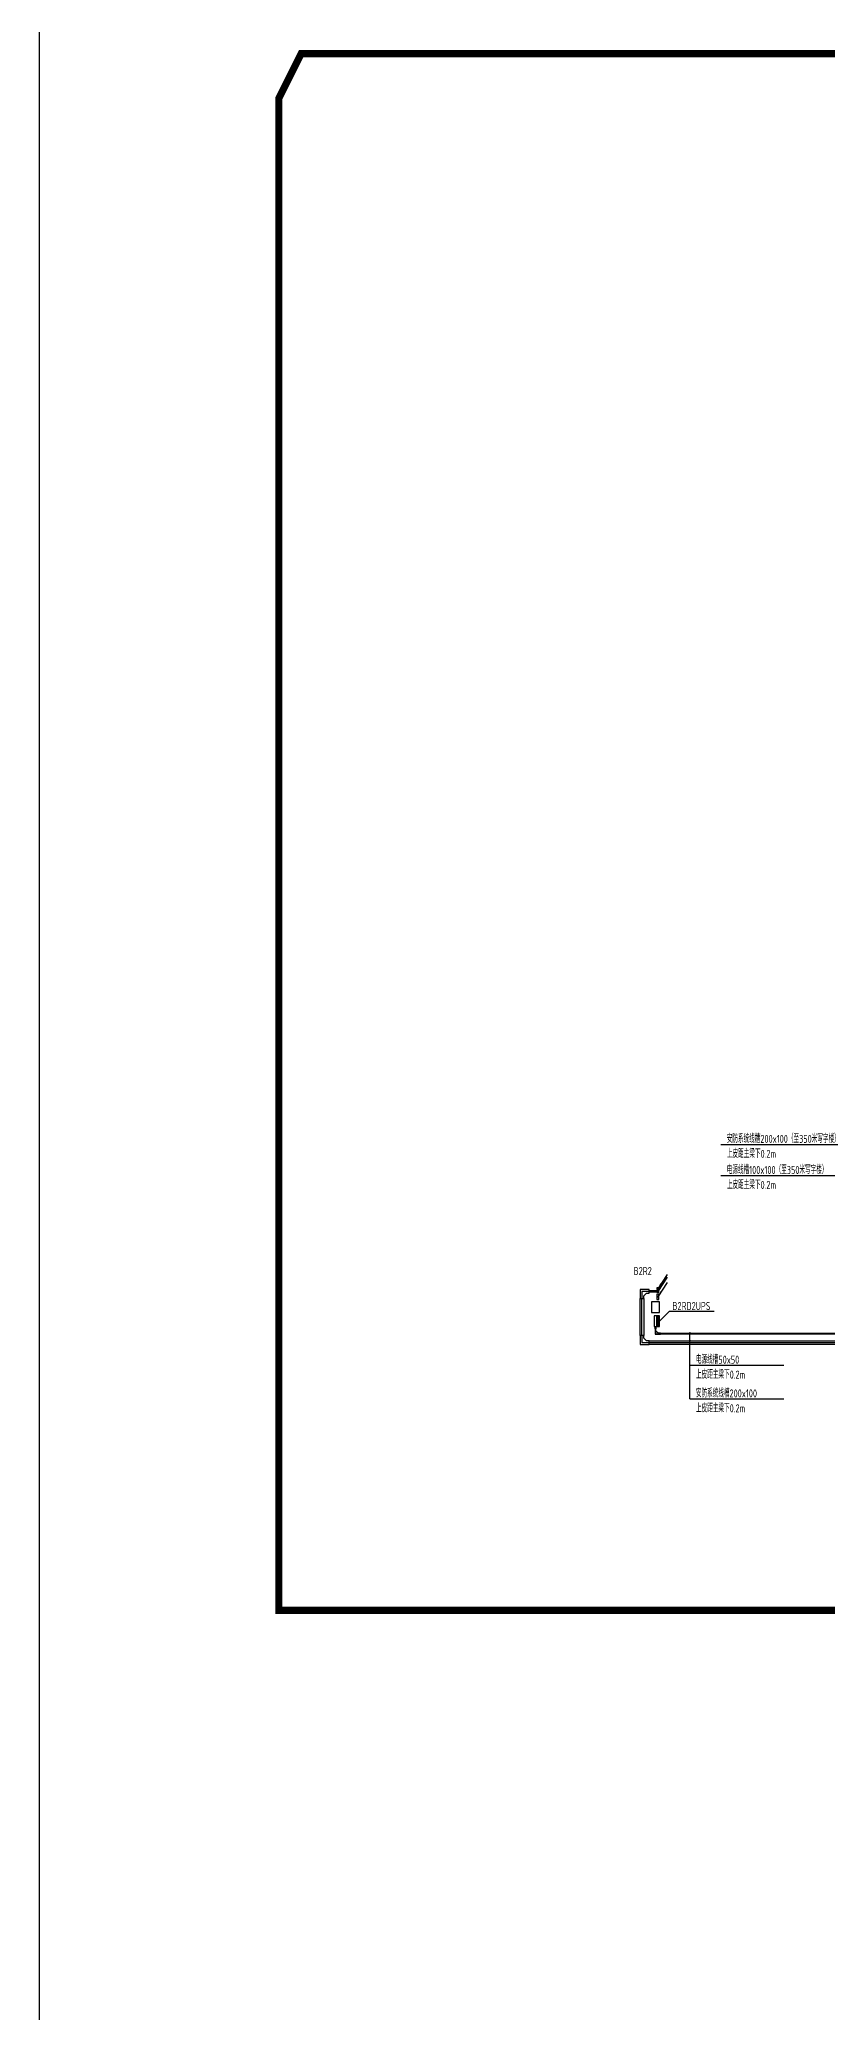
# Model space of a CAD drawing. Extents: x 444086 to 1693832, y -6784 to 371769.
# Drawn here: x 1247178 to 1291461, y 201452 to 312398 of the extents above; entities that cross this region are included whole.
import ezdxf

# ---------------------------------------------------------------- set-up
doc = ezdxf.new("R2010")
doc.units = 0
doc.header["$LTSCALE"] = 1000
doc.header["$MEASUREMENT"] = 0
doc.linetypes.add('SZGX_a-zzgr$0$DASHDOT2', pattern=[6, 3, -1.5, 0, -1.5])
doc.layers.get('0').update_dxf_attribs({"color": 1, "linetype": 'CONTINUOUS'})
doc.layers.add('Arc_建筑红线', color=8, linetype='CONTINUOUS', lineweight=40)
for name, color, linetype in [('CABLETRAY_DOTE', 5, 'CONTINUOUS'), ('CABLETRAY_WEAK', 6, 'CONTINUOUS'), ('T-I-CHANNELS', 2, 'CONTINUOUS'), ('T-R-INTEGRATE', 1, 'CONTINUOUS'), ('T-SYSTEM BLOCK', 4, 'CONTINUOUS'), ('T-TEXT', 7, 'CONTINUOUS'), ('T-TEXT-RD', 3, 'CONTINUOUS'), ('T-电源线槽', 1, 'CONTINUOUS'), ('T-铁塔', 3, 'CONTINUOUS'), ('WALL', 9, 'CONTINUOUS')]:
    doc.layers.add(name, color=color, linetype=linetype)
doc.styles.add('_TEL_DIM', font='SIMPLEX', dxfattribs={"width": 0.8, "height": 3.5, "bigfont": 'HZTXT'})
doc.styles.add('GBSTYLE', font='gbxwxt.shx', dxfattribs={"width": 0.6, "bigfont": 'gbhzfs.shx'})

# ---------------------------------------------------------------- blocks, each defined once
blk = doc.blocks.new('$C30801101522724')
at = {"layer": 'T-SYSTEM BLOCK'}
blk.add_hatch(color=256, dxfattribs=at).paths.add_polyline_path([(0, 0), (0, -0.3), (1.2, -0.3), (1.2, 0)])
blk.add_line((0, 0), (1.2, 0), dxfattribs=at)
blk.add_lwpolyline([(0, -0.3), (1.2, -0.3), (1.2, 0.3), (0, 0.3)], close=True, dxfattribs=at)
at = {"style": '_TEL_DIM', "width": 0.8, "flags": 9}
blk.add_attdef('A', (0, 0), '', height=0.007, rotation=0.01, dxfattribs=at)

msp = doc.modelspace()

# ---------------------------------------------------------------- hatches: boundary and pattern name
at = {"layer": 'T-SYSTEM BLOCK'}
h = msp.add_hatch(color=256, dxfattribs=at)
h.paths.add_polyline_path([(1282151, 242396), (1282104, 242426), (1281954, 242195, -0.0415828), (1281961, 242189)])
h.paths.add_polyline_path([(1282104, 242426), (1282058, 242456), (1281947, 242199, -0.0415828), (1281954, 242195)])
h.paths.add_polyline_path([(1281954, 242195, 0.0415828), (1281947, 242199), (1281926, 242150)], flags=17)
h.paths.add_polyline_path([(1281961, 242189, 0.0415828), (1281954, 242195), (1281926, 242150)], flags=17)
h.paths.add_polyline_path([(1281947, 242199, 0.5398713), (1281873, 242150, 1), (1281978, 242150, 0.210266), (1281961, 242189), (1281926, 242150)])
h = msp.add_hatch(color=256, dxfattribs=at)
h.paths.add_polyline_path([(1282151, 242246), (1282104, 242276), (1281954, 242045, -0.0415828), (1281961, 242039)])
h.paths.add_polyline_path([(1282104, 242276), (1282058, 242306), (1281947, 242049, -0.0415828), (1281954, 242045)])
h.paths.add_polyline_path([(1281954, 242045, 0.0415828), (1281947, 242049), (1281926, 242000)], flags=17)
h.paths.add_polyline_path([(1281961, 242039, 0.0415828), (1281954, 242045), (1281926, 242000)], flags=17)
h.paths.add_polyline_path([(1281947, 242049, 0.5398713), (1281873, 242000, 1), (1281978, 242000, 0.210266), (1281961, 242039), (1281926, 242000)])
h = msp.add_hatch(color=256, dxfattribs=at)
h.paths.add_polyline_path([(1282151, 241946), (1282104, 241976), (1281954, 241745, -0.0415828), (1281961, 241739)])
h.paths.add_polyline_path([(1282104, 241976), (1282058, 242006), (1281947, 241749, -0.0415828), (1281954, 241745)])
h.paths.add_polyline_path([(1281954, 241745, 0.0415828), (1281947, 241749), (1281926, 241700)], flags=17)
h.paths.add_polyline_path([(1281961, 241739, 0.0415828), (1281954, 241745), (1281926, 241700)], flags=17)
h.paths.add_polyline_path([(1281947, 241749, 0.5398713), (1281873, 241700, 1), (1281978, 241700, 0.210266), (1281961, 241739), (1281926, 241700)])
at = {"layer": 'T-TEXT', "linetype": 'ByBlock'}
h = msp.add_hatch(color=256, dxfattribs=at)
edge = h.paths.add_edge_path()
edge.add_arc((1283724, 239644), 37.5, 0, 360)
h = msp.add_hatch(color=256, dxfattribs=at)
edge = h.paths.add_edge_path()
edge.add_arc((1283724, 239219), 37.5, 0, 360)

# ---------------------------------------------------------------- linework, layer by layer
at = {"layer": 'Arc_建筑红线', "color": 20, "linetype": 'SZGX_a-zzgr$0$DASHDOT2', "ltscale": 0.2, "const_width": 400}
msp.add_lwpolyline([(1507132, 303600), (1515132, 311600), (1532552, 311600), (1532552, 325060), (1380092, 325060), (1380092, 311600), (1261882, 311600), (1260632, 309100), (1260632, 224070), (1365922, 224070), (1365922, 129100), (1507132, 129100), (1507132, 303600)], dxfattribs=at)
at = {"layer": 'CABLETRAY_DOTE'}
for p, q in [((1281435, 242000, 0), (1281035, 242000, 0)), ((1281035, 242000, 0), (1281035, 241600, 0)), ((1281435, 242000, 0), (1281876, 242000, 0)), ((1281035, 239519, 0), (1281035, 241600, 0)), ((1281035, 239519, 0), (1281035, 239119, 0)), ((1281035, 239119, 0), (1281435, 239119, 0)), ((1281435, 239119, 0), (1296334, 239119, 0))]:
    msp.add_line(p, q, dxfattribs=at)
at = {"layer": 'CABLETRAY_DOTE', "linetype": 'ByBlock'}
for p, q in [((1281797, 240020, 0), (1281797, 239894, 0)), ((1281797, 239894, 0), (1281797, 239619, 0)), ((1281797, 239619, 0), (1282072, 239619, 0)), ((1282072, 239619, 0), (1296184, 239619, 0))]:
    msp.add_line(p, q, dxfattribs=at)
at = {"layer": 'CABLETRAY_WEAK'}
for p, q in [((1281435, 242100, 0), (1280935, 242100, 0)), ((1280935, 242100, 0), (1280935, 241600, 0)), ((1281135, 241750, 0), (1281285, 241900, 0)), ((1281285, 241900, 0), (1281435, 241900, 0)), ((1281435, 241900, 0), (1281435, 242100, 0)), ((1281435, 241950, 0), (1281435, 242050, 0)), ((1281435, 242050, 0), (1281876, 242050, 0)), ((1281876, 241950, 0), (1281435, 241950, 0)), ((1281876, 242050, 0), (1281976, 241950, 0)), ((1281876, 241950, 0), (1281976, 242050, 0)), ((1281876, 242050, 0), (1281876, 241950, 0)), ((1280935, 241600, 0), (1281135, 241600, 0)), ((1280935, 239519, 0), (1280935, 241600, 0)), ((1280935, 241600, 0), (1281135, 241600, 0)), ((1281135, 241600, 0), (1281135, 241750, 0)), ((1281135, 241600, 0), (1281135, 239519, 0)), ((1281135, 239519, 0), (1280935, 239519, 0)), ((1280935, 239519, 0), (1280935, 239019, 0)), ((1281135, 239519, 0), (1280935, 239519, 0)), ((1280935, 239019, 0), (1281435, 239019, 0)), ((1281135, 239369, 0), (1281135, 239519, 0)), ((1281285, 239219, 0), (1281135, 239369, 0)), ((1281435, 239219, 0), (1281285, 239219, 0)), ((1281435, 239019, 0), (1281435, 239219, 0)), ((1281435, 239019, 0), (1281435, 239219, 0)), ((1281435, 239219, 0), (1296334, 239219, 0)), ((1296334, 239019, 0), (1281435, 239019, 0))]:
    msp.add_line(p, q, dxfattribs=at)
at = {"layer": 'CABLETRAY_WEAK', "elevation": 0}
msp.add_lwpolyline([(1281976, 241950), (1281976, 242050), (1281876, 242050), (1281876, 241950)], close=True, dxfattribs=at)
msp.add_lwpolyline([(1281976, 241950), (1281976, 242050), (1281876, 242050), (1281876, 241950)], close=True, dxfattribs=at)
at = {"layer": 'T-I-CHANNELS'}
for p, q in [((1281876, 242200, 0), (1281976, 242100, 0)), ((1281876, 242100, 0), (1281976, 242200, 0))]:
    msp.add_line(p, q, dxfattribs=at)
at = {"layer": 'T-I-CHANNELS', "elevation": 0}
msp.add_lwpolyline([(1281976, 242100), (1281976, 242200), (1281876, 242200), (1281876, 242100)], close=True, dxfattribs=at)
msp.add_lwpolyline([(1281976, 242100), (1281976, 242200), (1281876, 242200), (1281876, 242100)], close=True, dxfattribs=at)
at = {"layer": 'T-R-INTEGRATE', "elevation": 0}
msp.add_lwpolyline([(1282025, 240820), (1282025, 241420), (1281575, 241420), (1281575, 240820)], close=True, dxfattribs=at)
at = {"layer": 'T-SYSTEM BLOCK'}
for p, q in [((1282441, 242944, 0), (1281926, 242150, 0)), ((1282441, 242794, 0), (1281926, 242000, 0)), ((1282441, 242494, 0), (1281926, 241700, 0))]:
    msp.add_line(p, q, dxfattribs=at)
at = {"layer": 'T-TEXT', "linetype": 'ByBlock'}
for p, q in [((1285457, 250264, 0), (1293326, 250264, 0)), ((1285457, 248515, 0), (1293326, 248515, 0)), ((1283724, 235953, 0), (1283724, 239644, 0)), ((1283724, 237847, 0), (1288999, 237847, 0)), ((1283724, 235953, 0), (1288999, 235953, 0))]:
    msp.add_line(p, q, dxfattribs=at)
at = {"layer": 'T-TEXT'}
for p, q in [((1282566, 240878), (1282025, 240320, 0)), ((1285083, 240878), (1282566, 240878))]:
    msp.add_line(p, q, dxfattribs=at)
at = {"layer": 'T-TEXT', "linetype": 'ByBlock'}
for centre in [(1283724, 239644, 0), (1283724, 239219, 0)]:
    msp.add_circle(centre, 37.5, dxfattribs=at)
at = {"layer": 'T-电源线槽', "linetype": 'ByBlock'}
for p, q in [((1281772, 239894, 0), (1281772, 240020, 0)), ((1281772, 240020, 0), (1281822, 240020, 0)), ((1281822, 239894, 0), (1281772, 239894, 0)), ((1281772, 239894, 0), (1281772, 239594, 0)), ((1281822, 239894, 0), (1281772, 239894, 0)), ((1281822, 240020, 0), (1281822, 239894, 0)), ((1281822, 239769, 0), (1281822, 239894, 0)), ((1281947, 239644, 0), (1281822, 239769, 0)), ((1282072, 239644, 0), (1281947, 239644, 0)), ((1282072, 239594, 0), (1282072, 239644, 0)), ((1282072, 239644, 0), (1296184, 239644, 0)), ((1282072, 239594, 0), (1282072, 239644, 0)), ((1281772, 239594, 0), (1282072, 239594, 0)), ((1296184, 239594, 0), (1282072, 239594, 0))]:
    msp.add_line(p, q, dxfattribs=at)
at = {"layer": 'T-铁塔', "linetype": 'ByBlock', "elevation": 0}
msp.add_lwpolyline([(1281876, 241850), (1281876, 241550), (1281976, 241550), (1281976, 241850)], close=True, dxfattribs=at)
at = {"layer": 'WALL', "color": 6, "elevation": 0}
msp.add_lwpolyline([(1247178, 371769), (1667178, 371769), (1667178, 74769), (1247178, 74769)], close=True, dxfattribs=at)

# ---------------------------------------------------------------- block references
at = {"layer": 'T-SYSTEM BLOCK', "xscale": 500, "yscale": 500, "zscale": 500, "rotation": 90}
msp.add_blockref('$C30801101522724', (1281875, 240020, 0), dxfattribs=at)

# ---------------------------------------------------------------- texts
at = {"layer": 'T-TEXT', "linetype": 'ByBlock', "style": 'GBSTYLE', "width": 0.7}
for s, p in [('安防系统线槽200x100（至350米写字楼）', (1285799, 250353, 0)), ('上皮距主梁下0.2m', (1285807, 249512, 0)), ('电源线槽100x100（至350米写字楼）', (1285799, 248604, 0)), ('上皮距主梁下0.2m', (1285807, 247764, 0)), ('上皮距主梁下0.2m', (1284073, 237096, 0)), ('电源线槽50x50', (1284065, 237937, 0)), ('安防系统线槽200x100', (1284065, 236042, 0)), ('上皮距主梁下0.2m', (1284073, 235202, 0))]:
    msp.add_text(s, height=450, dxfattribs=at).set_placement(p)
at = {"layer": 'T-TEXT', "style": 'GBSTYLE', "width": 0.7}
msp.add_text('B2RD2UPS', height=450, dxfattribs=at).set_placement((1282744, 240956, 0))
at = {"layer": 'T-TEXT-RD', "style": 'GBSTYLE', "width": 0.7}
msp.add_text('B2R2', height=450, dxfattribs=at).set_placement((1280564, 242922))

doc.saveas('drawing.dxf')
